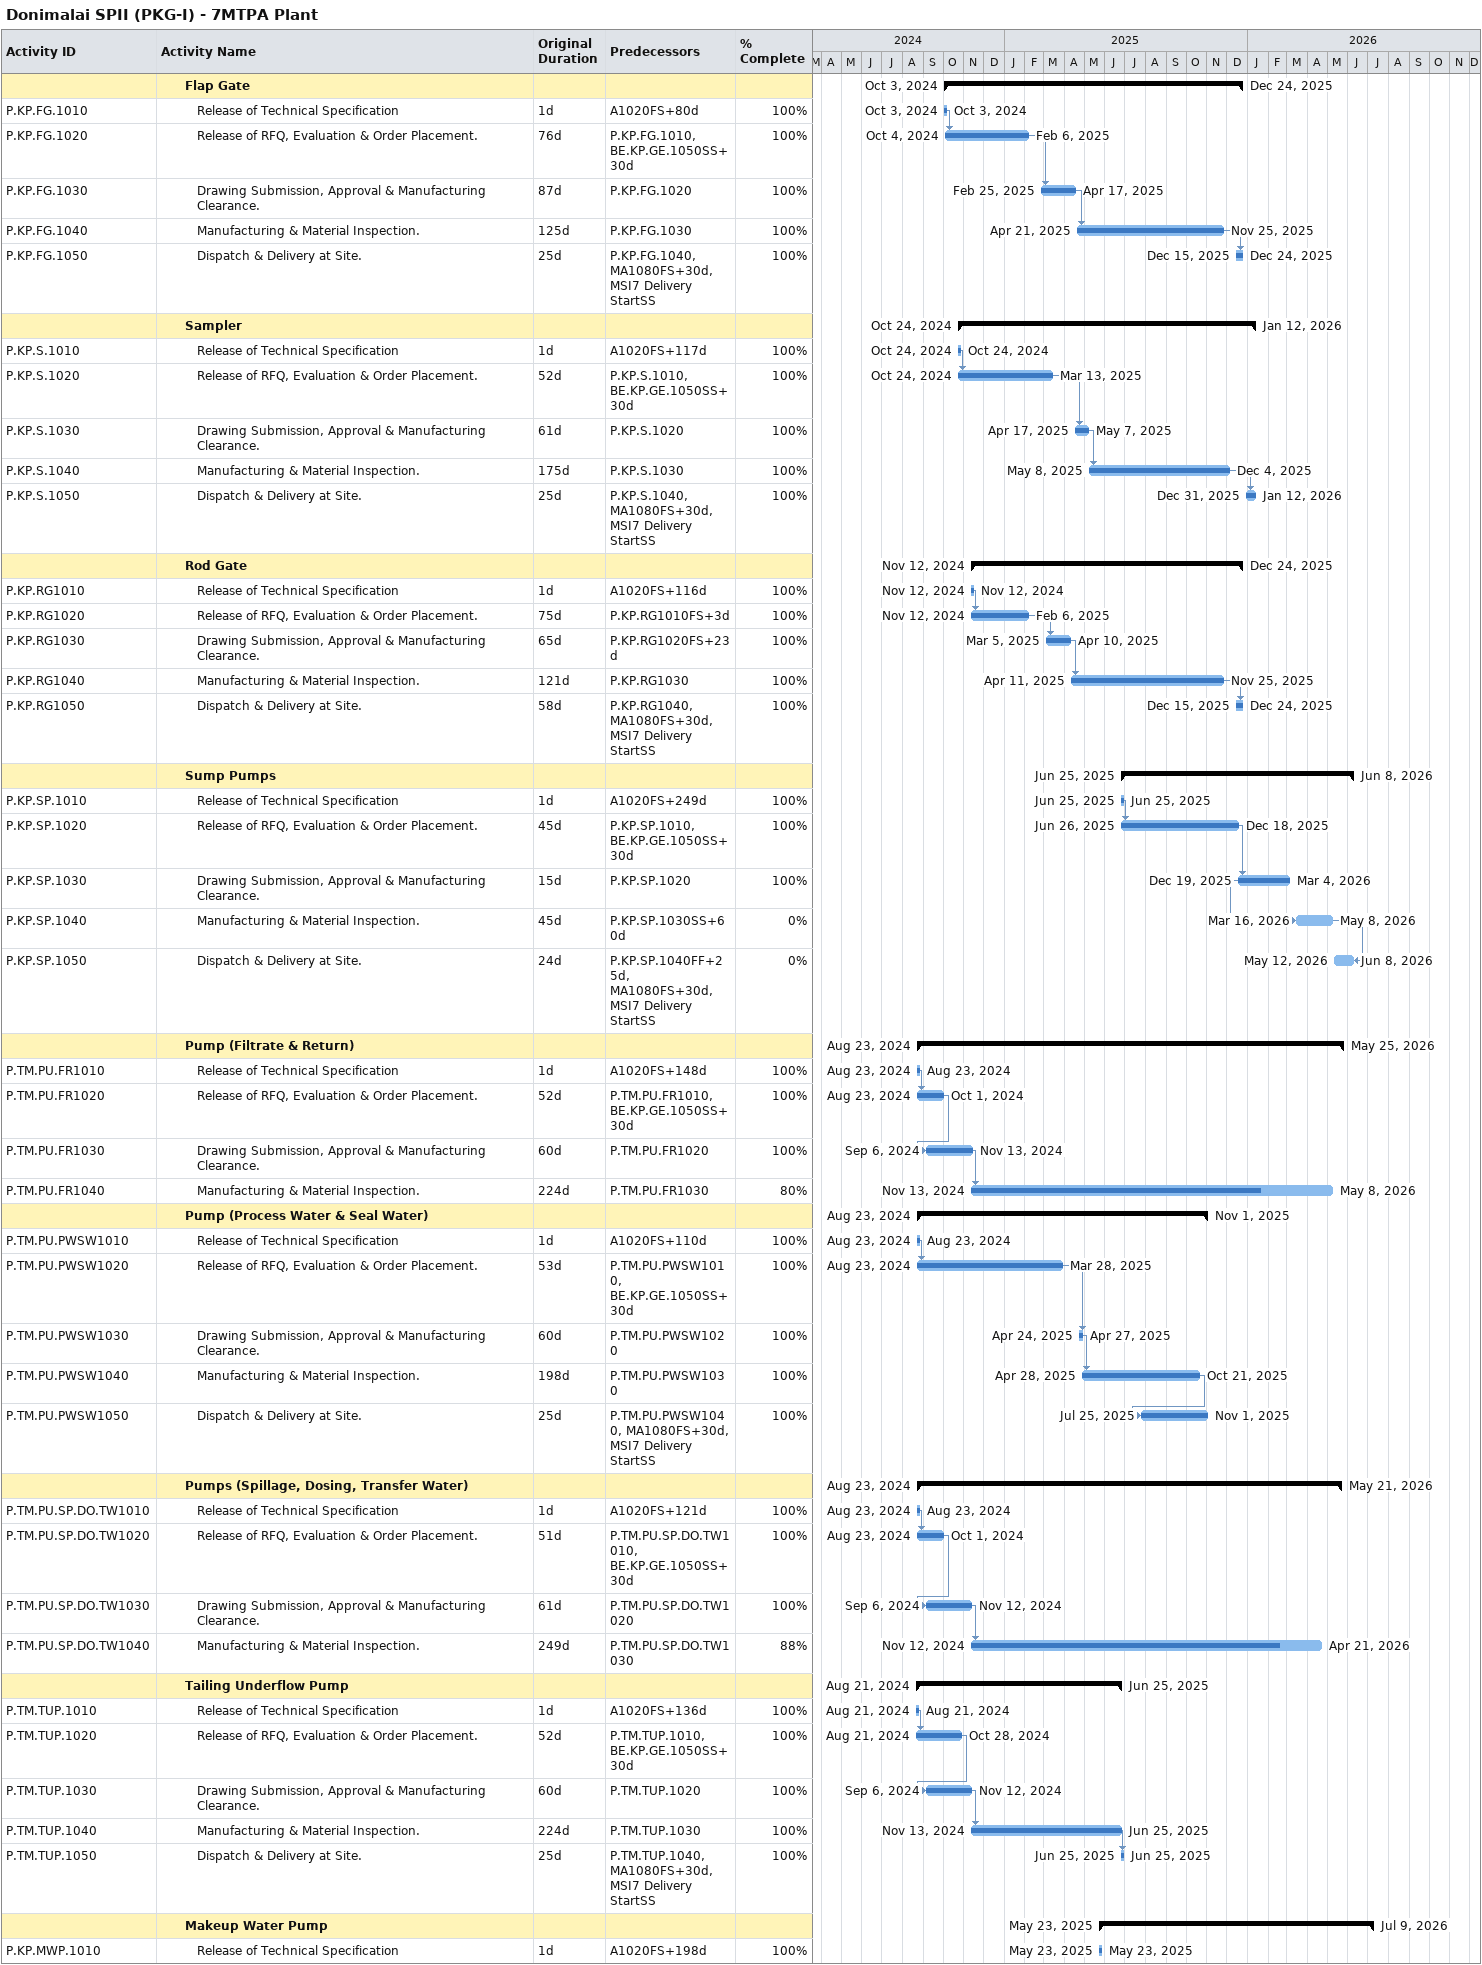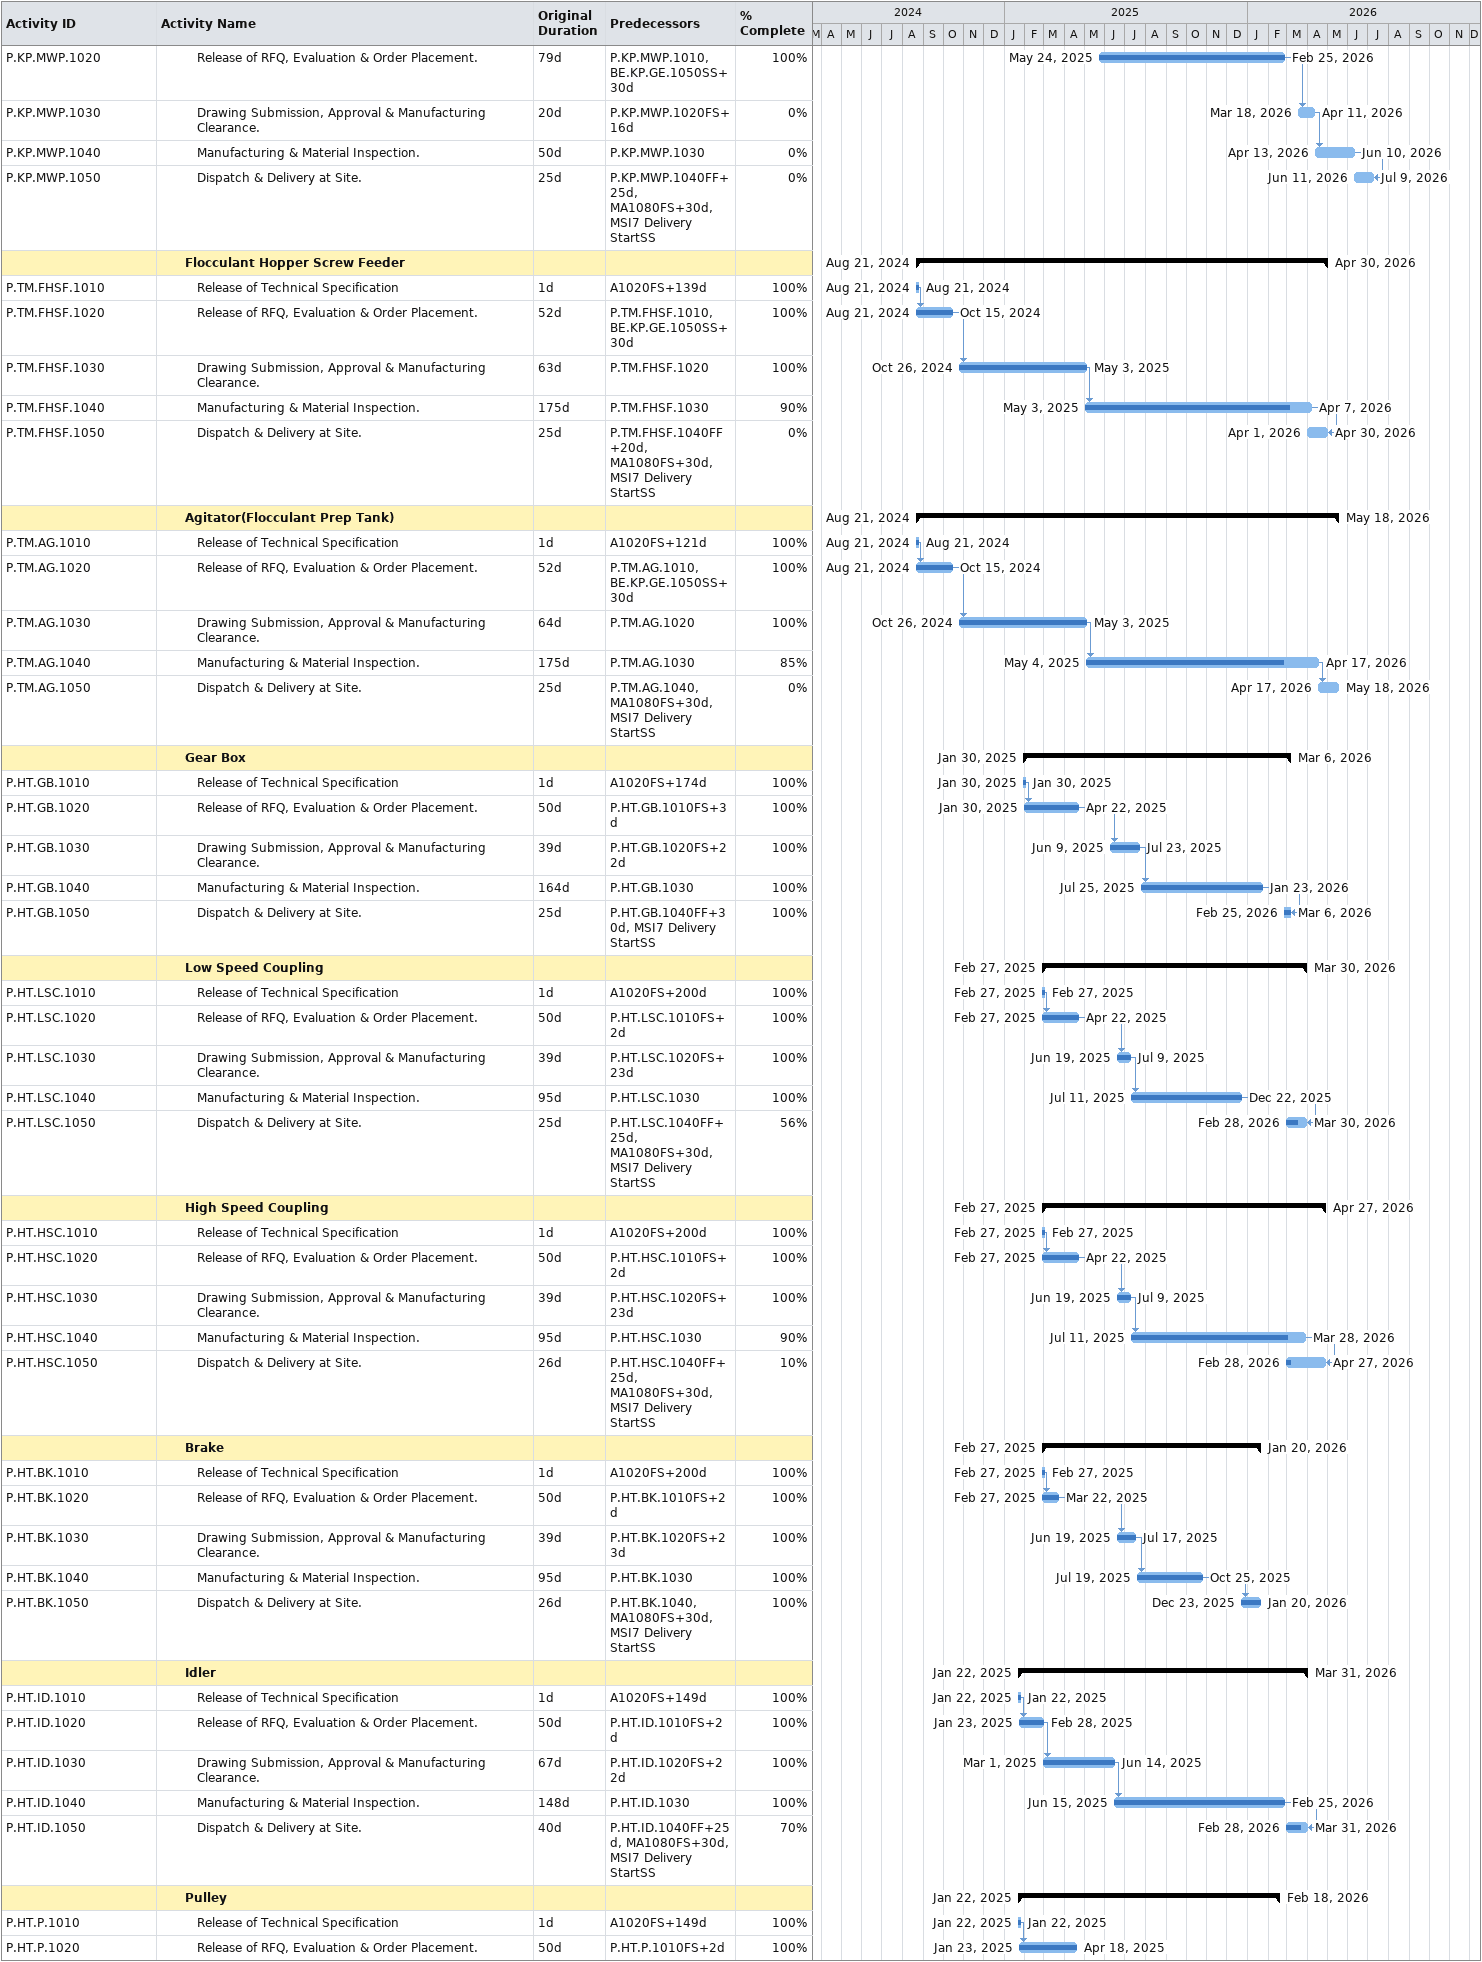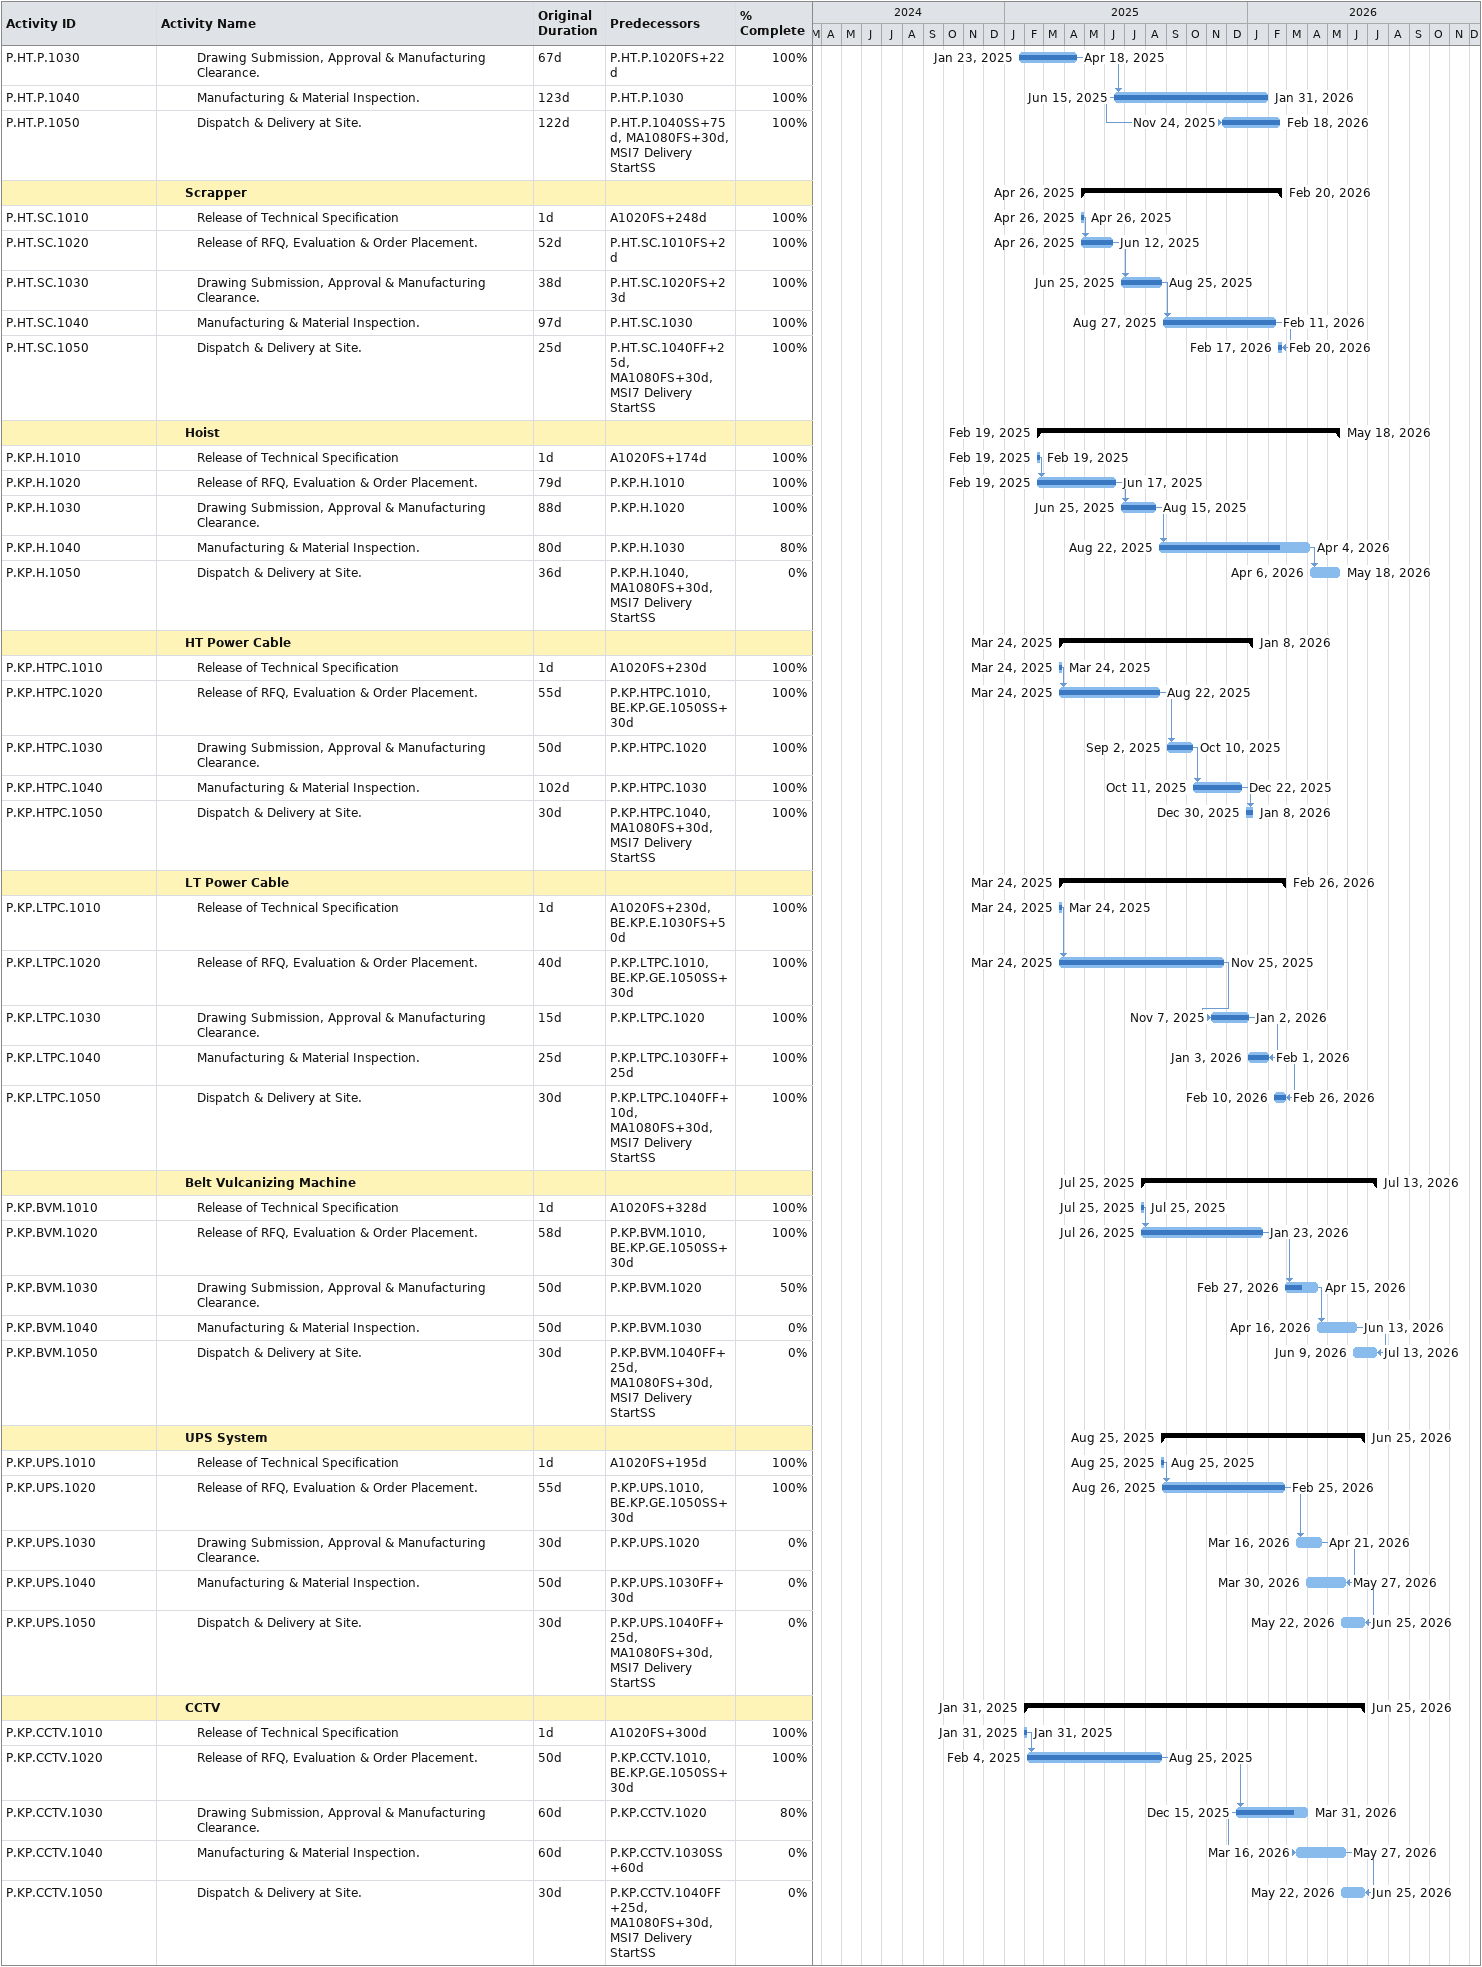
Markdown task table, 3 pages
Donimalai SPII (PKG-I) - 7MTPA Plant

| ID | Level | Task | Original duration | Start | Finish | Predecessors | % complete |
|---|---|---|---|---|---|---|---|
|  | 3 | **Flap Gate** |  | 2024-10-03 | 2025-12-24 |  |  |
| P.KP.FG.1010 | 4 | Release of Technical Specification | 1d | 2024-10-03 | 2024-10-03 | A1020FS+80d | 100 |
| P.KP.FG.1020 | 4 | Release of RFQ, Evaluation & Order Placement. | 76d | 2024-10-04 | 2025-02-06 | P.KP.FG.1010, BE.KP.GE.1050SS+30d | 100 |
| P.KP.FG.1030 | 4 | Drawing Submission, Approval & Manufacturing Clearance. | 87d | 2025-02-25 | 2025-04-17 | P.KP.FG.1020 | 100 |
| P.KP.FG.1040 | 4 | Manufacturing & Material Inspection. | 125d | 2025-04-21 | 2025-11-25 | P.KP.FG.1030 | 100 |
| P.KP.FG.1050 | 4 | Dispatch & Delivery at Site. | 25d | 2025-12-15 | 2025-12-24 | P.KP.FG.1040, MA1080FS+30d, MSI7 Delivery StartSS | 100 |
|  | 3 | **Sampler** |  | 2024-10-24 | 2026-01-12 |  |  |
| P.KP.S.1010 | 4 | Release of Technical Specification | 1d | 2024-10-24 | 2024-10-24 | A1020FS+117d | 100 |
| P.KP.S.1020 | 4 | Release of RFQ, Evaluation & Order Placement. | 52d | 2024-10-24 | 2025-03-13 | P.KP.S.1010, BE.KP.GE.1050SS+30d | 100 |
| P.KP.S.1030 | 4 | Drawing Submission, Approval & Manufacturing Clearance. | 61d | 2025-04-17 | 2025-05-07 | P.KP.S.1020 | 100 |
| P.KP.S.1040 | 4 | Manufacturing & Material Inspection. | 175d | 2025-05-08 | 2025-12-04 | P.KP.S.1030 | 100 |
| P.KP.S.1050 | 4 | Dispatch & Delivery at Site. | 25d | 2025-12-31 | 2026-01-12 | P.KP.S.1040, MA1080FS+30d, MSI7 Delivery StartSS | 100 |
|  | 3 | **Rod Gate** |  | 2024-11-12 | 2025-12-24 |  |  |
| P.KP.RG1010 | 4 | Release of Technical Specification | 1d | 2024-11-12 | 2024-11-12 | A1020FS+116d | 100 |
| P.KP.RG1020 | 4 | Release of RFQ, Evaluation & Order Placement. | 75d | 2024-11-12 | 2025-02-06 | P.KP.RG1010FS+3d | 100 |
| P.KP.RG1030 | 4 | Drawing Submission, Approval & Manufacturing Clearance. | 65d | 2025-03-05 | 2025-04-10 | P.KP.RG1020FS+23d | 100 |
| P.KP.RG1040 | 4 | Manufacturing & Material Inspection. | 121d | 2025-04-11 | 2025-11-25 | P.KP.RG1030 | 100 |
| P.KP.RG1050 | 4 | Dispatch & Delivery at Site. | 58d | 2025-12-15 | 2025-12-24 | P.KP.RG1040, MA1080FS+30d, MSI7 Delivery StartSS | 100 |
|  | 3 | **Sump Pumps** |  | 2025-06-25 | 2026-06-08 |  |  |
| P.KP.SP.1010 | 4 | Release of Technical Specification | 1d | 2025-06-25 | 2025-06-25 | A1020FS+249d | 100 |
| P.KP.SP.1020 | 4 | Release of RFQ, Evaluation & Order Placement. | 45d | 2025-06-26 | 2025-12-18 | P.KP.SP.1010, BE.KP.GE.1050SS+30d | 100 |
| P.KP.SP.1030 | 4 | Drawing Submission, Approval & Manufacturing Clearance. | 15d | 2025-12-19 | 2026-03-04 | P.KP.SP.1020 | 100 |
| P.KP.SP.1040 | 4 | Manufacturing & Material Inspection. | 45d | 2026-03-16 | 2026-05-08 | P.KP.SP.1030SS+60d | 0 |
| P.KP.SP.1050 | 4 | Dispatch & Delivery at Site. | 24d | 2026-05-12 | 2026-06-08 | P.KP.SP.1040FF+25d, MA1080FS+30d, MSI7 Delivery StartSS | 0 |
|  | 3 | **Pump (Filtrate & Return)** |  | 2024-08-23 | 2026-05-25 |  |  |
| P.TM.PU.FR1010 | 4 | Release of Technical Specification | 1d | 2024-08-23 | 2024-08-23 | A1020FS+148d | 100 |
| P.TM.PU.FR1020 | 4 | Release of RFQ, Evaluation & Order Placement. | 52d | 2024-08-23 | 2024-10-01 | P.TM.PU.FR1010, BE.KP.GE.1050SS+30d | 100 |
| P.TM.PU.FR1030 | 4 | Drawing Submission, Approval & Manufacturing Clearance. | 60d | 2024-09-06 | 2024-11-13 | P.TM.PU.FR1020 | 100 |
| P.TM.PU.FR1040 | 4 | Manufacturing & Material Inspection. | 224d | 2024-11-13 | 2026-05-08 | P.TM.PU.FR1030 | 80 |
|  | 3 | **Pump (Process Water & Seal Water)** |  | 2024-08-23 | 2025-11-01 |  |  |
| P.TM.PU.PWSW1010 | 4 | Release of Technical Specification | 1d | 2024-08-23 | 2024-08-23 | A1020FS+110d | 100 |
| P.TM.PU.PWSW1020 | 4 | Release of RFQ, Evaluation & Order Placement. | 53d | 2024-08-23 | 2025-03-28 | P.TM.PU.PWSW1010, BE.KP.GE.1050SS+30d | 100 |
| P.TM.PU.PWSW1030 | 4 | Drawing Submission, Approval & Manufacturing Clearance. | 60d | 2025-04-24 | 2025-04-27 | P.TM.PU.PWSW1020 | 100 |
| P.TM.PU.PWSW1040 | 4 | Manufacturing & Material Inspection. | 198d | 2025-04-28 | 2025-10-21 | P.TM.PU.PWSW1030 | 100 |
| P.TM.PU.PWSW1050 | 4 | Dispatch & Delivery at Site. | 25d | 2025-07-25 | 2025-11-01 | P.TM.PU.PWSW1040, MA1080FS+30d, MSI7 Delivery StartSS | 100 |
|  | 3 | **Pumps (Spillage, Dosing, Transfer Water)** |  | 2024-08-23 | 2026-05-21 |  |  |
| P.TM.PU.SP.DO.TW1010 | 4 | Release of Technical Specification | 1d | 2024-08-23 | 2024-08-23 | A1020FS+121d | 100 |
| P.TM.PU.SP.DO.TW1020 | 4 | Release of RFQ, Evaluation & Order Placement. | 51d | 2024-08-23 | 2024-10-01 | P.TM.PU.SP.DO.TW1010, BE.KP.GE.1050SS+30d | 100 |
| P.TM.PU.SP.DO.TW1030 | 4 | Drawing Submission, Approval & Manufacturing Clearance. | 61d | 2024-09-06 | 2024-11-12 | P.TM.PU.SP.DO.TW1020 | 100 |
| P.TM.PU.SP.DO.TW1040 | 4 | Manufacturing & Material Inspection. | 249d | 2024-11-12 | 2026-04-21 | P.TM.PU.SP.DO.TW1030 | 88 |
|  | 3 | **Tailing Underflow Pump** |  | 2024-08-21 | 2025-06-25 |  |  |
| P.TM.TUP.1010 | 4 | Release of Technical Specification | 1d | 2024-08-21 | 2024-08-21 | A1020FS+136d | 100 |
| P.TM.TUP.1020 | 4 | Release of RFQ, Evaluation & Order Placement. | 52d | 2024-08-21 | 2024-10-28 | P.TM.TUP.1010, BE.KP.GE.1050SS+30d | 100 |
| P.TM.TUP.1030 | 4 | Drawing Submission, Approval & Manufacturing Clearance. | 60d | 2024-09-06 | 2024-11-12 | P.TM.TUP.1020 | 100 |
| P.TM.TUP.1040 | 4 | Manufacturing & Material Inspection. | 224d | 2024-11-13 | 2025-06-25 | P.TM.TUP.1030 | 100 |
| P.TM.TUP.1050 | 4 | Dispatch & Delivery at Site. | 25d | 2025-06-25 | 2025-06-25 | P.TM.TUP.1040, MA1080FS+30d, MSI7 Delivery StartSS | 100 |
|  | 3 | **Makeup Water Pump** |  | 2025-05-23 | 2026-07-09 |  |  |
| P.KP.MWP.1010 | 4 | Release of Technical Specification | 1d | 2025-05-23 | 2025-05-23 | A1020FS+198d | 100 |
| P.KP.MWP.1020 | 4 | Release of RFQ, Evaluation & Order Placement. | 79d | 2025-05-24 | 2026-02-25 | P.KP.MWP.1010, BE.KP.GE.1050SS+30d | 100 |
| P.KP.MWP.1030 | 4 | Drawing Submission, Approval & Manufacturing Clearance. | 20d | 2026-03-18 | 2026-04-11 | P.KP.MWP.1020FS+16d | 0 |
| P.KP.MWP.1040 | 4 | Manufacturing & Material Inspection. | 50d | 2026-04-13 | 2026-06-10 | P.KP.MWP.1030 | 0 |
| P.KP.MWP.1050 | 4 | Dispatch & Delivery at Site. | 25d | 2026-06-11 | 2026-07-09 | P.KP.MWP.1040FF+25d, MA1080FS+30d, MSI7 Delivery StartSS | 0 |
|  | 3 | **Flocculant Hopper Screw Feeder** |  | 2024-08-21 | 2026-04-30 |  |  |
| P.TM.FHSF.1010 | 4 | Release of Technical Specification | 1d | 2024-08-21 | 2024-08-21 | A1020FS+139d | 100 |
| P.TM.FHSF.1020 | 4 | Release of RFQ, Evaluation & Order Placement. | 52d | 2024-08-21 | 2024-10-15 | P.TM.FHSF.1010, BE.KP.GE.1050SS+30d | 100 |
| P.TM.FHSF.1030 | 4 | Drawing Submission, Approval & Manufacturing Clearance. | 63d | 2024-10-26 | 2025-05-03 | P.TM.FHSF.1020 | 100 |
| P.TM.FHSF.1040 | 4 | Manufacturing & Material Inspection. | 175d | 2025-05-03 | 2026-04-07 | P.TM.FHSF.1030 | 90 |
| P.TM.FHSF.1050 | 4 | Dispatch & Delivery at Site. | 25d | 2026-04-01 | 2026-04-30 | P.TM.FHSF.1040FF+20d, MA1080FS+30d, MSI7 Delivery StartSS | 0 |
|  | 3 | **Agitator(Flocculant Prep Tank)** |  | 2024-08-21 | 2026-05-18 |  |  |
| P.TM.AG.1010 | 4 | Release of Technical Specification | 1d | 2024-08-21 | 2024-08-21 | A1020FS+121d | 100 |
| P.TM.AG.1020 | 4 | Release of RFQ, Evaluation & Order Placement. | 52d | 2024-08-21 | 2024-10-15 | P.TM.AG.1010, BE.KP.GE.1050SS+30d | 100 |
| P.TM.AG.1030 | 4 | Drawing Submission, Approval & Manufacturing Clearance. | 64d | 2024-10-26 | 2025-05-03 | P.TM.AG.1020 | 100 |
| P.TM.AG.1040 | 4 | Manufacturing & Material Inspection. | 175d | 2025-05-04 | 2026-04-17 | P.TM.AG.1030 | 85 |
| P.TM.AG.1050 | 4 | Dispatch & Delivery at Site. | 25d | 2026-04-17 | 2026-05-18 | P.TM.AG.1040, MA1080FS+30d, MSI7 Delivery StartSS | 0 |
|  | 3 | **Gear Box** |  | 2025-01-30 | 2026-03-06 |  |  |
| P.HT.GB.1010 | 4 | Release of Technical Specification | 1d | 2025-01-30 | 2025-01-30 | A1020FS+174d | 100 |
| P.HT.GB.1020 | 4 | Release of RFQ, Evaluation & Order Placement. | 50d | 2025-01-30 | 2025-04-22 | P.HT.GB.1010FS+3d | 100 |
| P.HT.GB.1030 | 4 | Drawing Submission, Approval & Manufacturing Clearance. | 39d | 2025-06-09 | 2025-07-23 | P.HT.GB.1020FS+22d | 100 |
| P.HT.GB.1040 | 4 | Manufacturing & Material Inspection. | 164d | 2025-07-25 | 2026-01-23 | P.HT.GB.1030 | 100 |
| P.HT.GB.1050 | 4 | Dispatch & Delivery at Site. | 25d | 2026-02-25 | 2026-03-06 | P.HT.GB.1040FF+30d, MSI7 Delivery StartSS | 100 |
|  | 3 | **Low Speed Coupling** |  | 2025-02-27 | 2026-03-30 |  |  |
| P.HT.LSC.1010 | 4 | Release of Technical Specification | 1d | 2025-02-27 | 2025-02-27 | A1020FS+200d | 100 |
| P.HT.LSC.1020 | 4 | Release of RFQ, Evaluation & Order Placement. | 50d | 2025-02-27 | 2025-04-22 | P.HT.LSC.1010FS+2d | 100 |
| P.HT.LSC.1030 | 4 | Drawing Submission, Approval & Manufacturing Clearance. | 39d | 2025-06-19 | 2025-07-09 | P.HT.LSC.1020FS+23d | 100 |
| P.HT.LSC.1040 | 4 | Manufacturing & Material Inspection. | 95d | 2025-07-11 | 2025-12-22 | P.HT.LSC.1030 | 100 |
| P.HT.LSC.1050 | 4 | Dispatch & Delivery at Site. | 25d | 2026-02-28 | 2026-03-30 | P.HT.LSC.1040FF+25d, MA1080FS+30d, MSI7 Delivery StartSS | 56 |
|  | 3 | **High Speed Coupling** |  | 2025-02-27 | 2026-04-27 |  |  |
| P.HT.HSC.1010 | 4 | Release of Technical Specification | 1d | 2025-02-27 | 2025-02-27 | A1020FS+200d | 100 |
| P.HT.HSC.1020 | 4 | Release of RFQ, Evaluation & Order Placement. | 50d | 2025-02-27 | 2025-04-22 | P.HT.HSC.1010FS+2d | 100 |
| P.HT.HSC.1030 | 4 | Drawing Submission, Approval & Manufacturing Clearance. | 39d | 2025-06-19 | 2025-07-09 | P.HT.HSC.1020FS+23d | 100 |
| P.HT.HSC.1040 | 4 | Manufacturing & Material Inspection. | 95d | 2025-07-11 | 2026-03-28 | P.HT.HSC.1030 | 90 |
| P.HT.HSC.1050 | 4 | Dispatch & Delivery at Site. | 26d | 2026-02-28 | 2026-04-27 | P.HT.HSC.1040FF+25d, MA1080FS+30d, MSI7 Delivery StartSS | 10 |
|  | 3 | **Brake** |  | 2025-02-27 | 2026-01-20 |  |  |
| P.HT.BK.1010 | 4 | Release of Technical Specification | 1d | 2025-02-27 | 2025-02-27 | A1020FS+200d | 100 |
| P.HT.BK.1020 | 4 | Release of RFQ, Evaluation & Order Placement. | 50d | 2025-02-27 | 2025-03-22 | P.HT.BK.1010FS+2d | 100 |
| P.HT.BK.1030 | 4 | Drawing Submission, Approval & Manufacturing Clearance. | 39d | 2025-06-19 | 2025-07-17 | P.HT.BK.1020FS+23d | 100 |
| P.HT.BK.1040 | 4 | Manufacturing & Material Inspection. | 95d | 2025-07-19 | 2025-10-25 | P.HT.BK.1030 | 100 |
| P.HT.BK.1050 | 4 | Dispatch & Delivery at Site. | 26d | 2025-12-23 | 2026-01-20 | P.HT.BK.1040, MA1080FS+30d, MSI7 Delivery StartSS | 100 |
|  | 3 | **Idler** |  | 2025-01-22 | 2026-03-31 |  |  |
| P.HT.ID.1010 | 4 | Release of Technical Specification | 1d | 2025-01-22 | 2025-01-22 | A1020FS+149d | 100 |
| P.HT.ID.1020 | 4 | Release of RFQ, Evaluation & Order Placement. | 50d | 2025-01-23 | 2025-02-28 | P.HT.ID.1010FS+2d | 100 |
| P.HT.ID.1030 | 4 | Drawing Submission, Approval & Manufacturing Clearance. | 67d | 2025-03-01 | 2025-06-14 | P.HT.ID.1020FS+22d | 100 |
| P.HT.ID.1040 | 4 | Manufacturing & Material Inspection. | 148d | 2025-06-15 | 2026-02-25 | P.HT.ID.1030 | 100 |
| P.HT.ID.1050 | 4 | Dispatch & Delivery at Site. | 40d | 2026-02-28 | 2026-03-31 | P.HT.ID.1040FF+25d, MA1080FS+30d, MSI7 Delivery StartSS | 70 |
|  | 3 | **Pulley** |  | 2025-01-22 | 2026-02-18 |  |  |
| P.HT.P.1010 | 4 | Release of Technical Specification | 1d | 2025-01-22 | 2025-01-22 | A1020FS+149d | 100 |
| P.HT.P.1020 | 4 | Release of RFQ, Evaluation & Order Placement. | 50d | 2025-01-23 | 2025-04-18 | P.HT.P.1010FS+2d | 100 |
| P.HT.P.1030 | 4 | Drawing Submission, Approval & Manufacturing Clearance. | 67d | 2025-01-23 | 2025-04-18 | P.HT.P.1020FS+22d | 100 |
| P.HT.P.1040 | 4 | Manufacturing & Material Inspection. | 123d | 2025-06-15 | 2026-01-31 | P.HT.P.1030 | 100 |
| P.HT.P.1050 | 4 | Dispatch & Delivery at Site. | 122d | 2025-11-24 | 2026-02-18 | P.HT.P.1040SS+75d, MA1080FS+30d, MSI7 Delivery StartSS | 100 |
|  | 3 | **Scrapper** |  | 2025-04-26 | 2026-02-20 |  |  |
| P.HT.SC.1010 | 4 | Release of Technical Specification | 1d | 2025-04-26 | 2025-04-26 | A1020FS+248d | 100 |
| P.HT.SC.1020 | 4 | Release of RFQ, Evaluation & Order Placement. | 52d | 2025-04-26 | 2025-06-12 | P.HT.SC.1010FS+2d | 100 |
| P.HT.SC.1030 | 4 | Drawing Submission, Approval & Manufacturing Clearance. | 38d | 2025-06-25 | 2025-08-25 | P.HT.SC.1020FS+23d | 100 |
| P.HT.SC.1040 | 4 | Manufacturing & Material Inspection. | 97d | 2025-08-27 | 2026-02-11 | P.HT.SC.1030 | 100 |
| P.HT.SC.1050 | 4 | Dispatch & Delivery at Site. | 25d | 2026-02-17 | 2026-02-20 | P.HT.SC.1040FF+25d, MA1080FS+30d, MSI7 Delivery StartSS | 100 |
|  | 3 | **Hoist** |  | 2025-02-19 | 2026-05-18 |  |  |
| P.KP.H.1010 | 4 | Release of Technical Specification | 1d | 2025-02-19 | 2025-02-19 | A1020FS+174d | 100 |
| P.KP.H.1020 | 4 | Release of RFQ, Evaluation & Order Placement. | 79d | 2025-02-19 | 2025-06-17 | P.KP.H.1010 | 100 |
| P.KP.H.1030 | 4 | Drawing Submission, Approval & Manufacturing Clearance. | 88d | 2025-06-25 | 2025-08-15 | P.KP.H.1020 | 100 |
| P.KP.H.1040 | 4 | Manufacturing & Material Inspection. | 80d | 2025-08-22 | 2026-04-04 | P.KP.H.1030 | 80 |
| P.KP.H.1050 | 4 | Dispatch & Delivery at Site. | 36d | 2026-04-06 | 2026-05-18 | P.KP.H.1040, MA1080FS+30d, MSI7 Delivery StartSS | 0 |
|  | 3 | **HT Power Cable** |  | 2025-03-24 | 2026-01-08 |  |  |
| P.KP.HTPC.1010 | 4 | Release of Technical Specification | 1d | 2025-03-24 | 2025-03-24 | A1020FS+230d | 100 |
| P.KP.HTPC.1020 | 4 | Release of RFQ, Evaluation & Order Placement. | 55d | 2025-03-24 | 2025-08-22 | P.KP.HTPC.1010, BE.KP.GE.1050SS+30d | 100 |
| P.KP.HTPC.1030 | 4 | Drawing Submission, Approval & Manufacturing Clearance. | 50d | 2025-09-02 | 2025-10-10 | P.KP.HTPC.1020 | 100 |
| P.KP.HTPC.1040 | 4 | Manufacturing & Material Inspection. | 102d | 2025-10-11 | 2025-12-22 | P.KP.HTPC.1030 | 100 |
| P.KP.HTPC.1050 | 4 | Dispatch & Delivery at Site. | 30d | 2025-12-30 | 2026-01-08 | P.KP.HTPC.1040, MA1080FS+30d, MSI7 Delivery StartSS | 100 |
|  | 3 | **LT Power Cable** |  | 2025-03-24 | 2026-02-26 |  |  |
| P.KP.LTPC.1010 | 4 | Release of Technical Specification | 1d | 2025-03-24 | 2025-03-24 | A1020FS+230d, BE.KP.E.1030FS+50d | 100 |
| P.KP.LTPC.1020 | 4 | Release of RFQ, Evaluation & Order Placement. | 40d | 2025-03-24 | 2025-11-25 | P.KP.LTPC.1010, BE.KP.GE.1050SS+30d | 100 |
| P.KP.LTPC.1030 | 4 | Drawing Submission, Approval & Manufacturing Clearance. | 15d | 2025-11-07 | 2026-01-02 | P.KP.LTPC.1020 | 100 |
| P.KP.LTPC.1040 | 4 | Manufacturing & Material Inspection. | 25d | 2026-01-03 | 2026-02-01 | P.KP.LTPC.1030FF+25d | 100 |
| P.KP.LTPC.1050 | 4 | Dispatch & Delivery at Site. | 30d | 2026-02-10 | 2026-02-26 | P.KP.LTPC.1040FF+10d, MA1080FS+30d, MSI7 Delivery StartSS | 100 |
|  | 3 | **Belt Vulcanizing Machine** |  | 2025-07-25 | 2026-07-13 |  |  |
| P.KP.BVM.1010 | 4 | Release of Technical Specification | 1d | 2025-07-25 | 2025-07-25 | A1020FS+328d | 100 |
| P.KP.BVM.1020 | 4 | Release of RFQ, Evaluation & Order Placement. | 58d | 2025-07-26 | 2026-01-23 | P.KP.BVM.1010, BE.KP.GE.1050SS+30d | 100 |
| P.KP.BVM.1030 | 4 | Drawing Submission, Approval & Manufacturing Clearance. | 50d | 2026-02-27 | 2026-04-15 | P.KP.BVM.1020 | 50 |
| P.KP.BVM.1040 | 4 | Manufacturing & Material Inspection. | 50d | 2026-04-16 | 2026-06-13 | P.KP.BVM.1030 | 0 |
| P.KP.BVM.1050 | 4 | Dispatch & Delivery at Site. | 30d | 2026-06-09 | 2026-07-13 | P.KP.BVM.1040FF+25d, MA1080FS+30d, MSI7 Delivery StartSS | 0 |
|  | 3 | **UPS System** |  | 2025-08-25 | 2026-06-25 |  |  |
| P.KP.UPS.1010 | 4 | Release of Technical Specification | 1d | 2025-08-25 | 2025-08-25 | A1020FS+195d | 100 |
| P.KP.UPS.1020 | 4 | Release of RFQ, Evaluation & Order Placement. | 55d | 2025-08-26 | 2026-02-25 | P.KP.UPS.1010, BE.KP.GE.1050SS+30d | 100 |
| P.KP.UPS.1030 | 4 | Drawing Submission, Approval & Manufacturing Clearance. | 30d | 2026-03-16 | 2026-04-21 | P.KP.UPS.1020 | 0 |
| P.KP.UPS.1040 | 4 | Manufacturing & Material Inspection. | 50d | 2026-03-30 | 2026-05-27 | P.KP.UPS.1030FF+30d | 0 |
| P.KP.UPS.1050 | 4 | Dispatch & Delivery at Site. | 30d | 2026-05-22 | 2026-06-25 | P.KP.UPS.1040FF+25d, MA1080FS+30d, MSI7 Delivery StartSS | 0 |
|  | 3 | **CCTV** |  | 2025-01-31 | 2026-06-25 |  |  |
| P.KP.CCTV.1010 | 4 | Release of Technical Specification | 1d | 2025-01-31 | 2025-01-31 | A1020FS+300d | 100 |
| P.KP.CCTV.1020 | 4 | Release of RFQ, Evaluation & Order Placement. | 50d | 2025-02-04 | 2025-08-25 | P.KP.CCTV.1010, BE.KP.GE.1050SS+30d | 100 |
| P.KP.CCTV.1030 | 4 | Drawing Submission, Approval & Manufacturing Clearance. | 60d | 2025-12-15 | 2026-03-31 | P.KP.CCTV.1020 | 80 |
| P.KP.CCTV.1040 | 4 | Manufacturing & Material Inspection. | 60d | 2026-03-16 | 2026-05-27 | P.KP.CCTV.1030SS+60d | 0 |
| P.KP.CCTV.1050 | 4 | Dispatch & Delivery at Site. | 30d | 2026-05-22 | 2026-06-25 | P.KP.CCTV.1040FF+25d, MA1080FS+30d, MSI7 Delivery StartSS | 0 |
